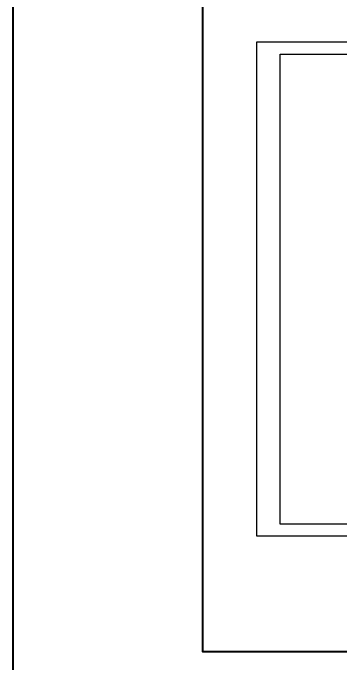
# Model space of a CAD drawing. Header units: millimetres. Extents: x 886808 to 1650903, y -1008069 to 230892.
# Drawn here: x 886808 to 926097, y -597935 to -519896 of the extents above; entities that cross this region are included whole.
import ezdxf

# ---------------------------------------------------------------- set-up
doc = ezdxf.new("R2010")
doc.units = ezdxf.units.MM
doc.layers.add('01- NET TUONG- 242', color=242, linetype='Continuous', lineweight=40)
doc.layers.add('A-Wall', color=113, linetype='Continuous', lineweight=30)

msp = doc.modelspace()

# ---------------------------------------------------------------- linework, layer by layer
at = {"layer": '01- NET TUONG- 242', "transparency": 33554636}
for points in [[(1196562.8, -1008069.4), (886808, -1008069.4), (886808, 230891.7), (1196562.8, 230891.7)], [(909555, -328304.5), (1078331.5, -328304.5), (1078331.5, -596476.5), (909555, -596476.5)]]:
    msp.add_lwpolyline(points, close=True, dxfattribs=at)
at = {"layer": 'A-Wall', "linetype": 'Continuous', "transparency": 33554636}
for p, q in [((918816.7, -524810.9), (998270.2, -524810.9)), ((918816.7, -581168.2), (918816.7, -524810.9)), ((998270.2, -581168.2), (918816.7, -581168.2))]:
    msp.add_line(p, q, dxfattribs=at)
at = {"layer": 'Defpoints', "transparency": 33554636}
msp.add_lwpolyline([(915979, -582587), (999689.1, -582587), (999689.1, -523392.1), (915979, -523392.1)], close=True, dxfattribs=at)

doc.saveas('drawing.dxf')
